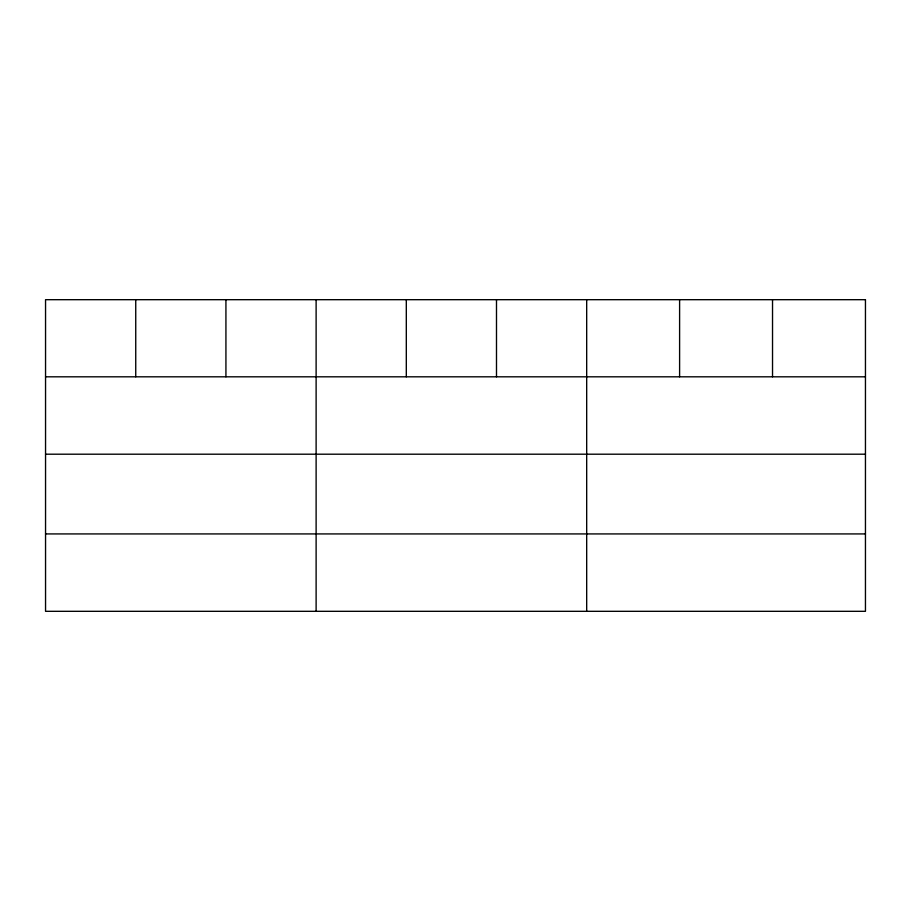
<?xml version="1.0" encoding="UTF-8"?>
<svg xmlns="http://www.w3.org/2000/svg" width="911" height="911" viewBox="0 0 911 911"><rect width="100%" height="100%" fill="white"/><g stroke="black" fill="none" stroke-linecap="round" stroke-linejoin="round"><path stroke-width="1.37" d="M45.55 376.812L865.45 376.812M45.55 454.202L865.45 454.202M45.55 533.926L865.45 533.926M772.528 299.685L772.528 376.812M679.606 299.685L679.606 376.812M586.684 299.685L586.684 611.315M496.495 299.685L496.495 376.812M406.306 299.685L406.306 376.812M316.117 299.685L316.117 611.315M225.928 299.685L225.928 376.812M135.739 299.685L135.739 376.812M865.45 299.685L45.55 299.685L45.55 611.315L865.45 611.315L865.45 299.685"/></g></svg>
